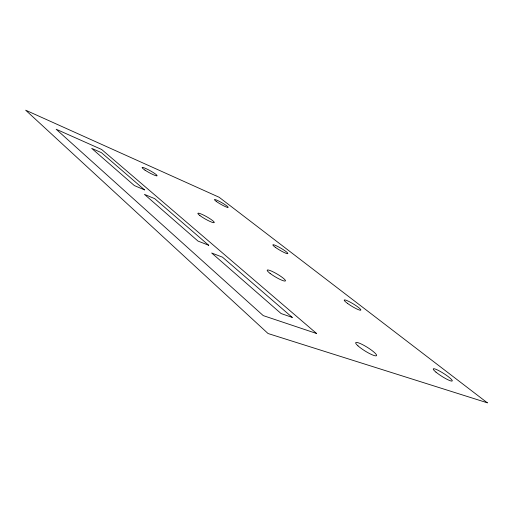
<?xml version="1.0" encoding="UTF-8"?>
<svg xmlns="http://www.w3.org/2000/svg" width="513" height="513" viewBox="0 0 513 513"><rect width="100%" height="100%" fill="white"/><g stroke="black" fill="none" stroke-linecap="round" stroke-linejoin="round"><path stroke-width="0.77" d="M487.35 402.814L268.062 333.527L25.65 110.186L219.147 197.268L487.35 402.814M316.604 333.501L263.246 315.617L56.161 129.238L101.657 149.482L316.604 333.501M292.263 317.406L281.092 313.552L211.651 252.992L222.475 257.16L292.263 317.406M208.714 245.278L197.986 241.072L144.429 194.363L154.721 198.672L208.714 245.278M144.557 189.893L134.355 185.578L91.686 148.366L101.433 152.669L144.557 189.893M216.281 201.41A7.855 0.936 29.6 0 0 227.855 207.47A7.855 0.936 29.6 0 0 219.846 201.622A7.855 0.936 29.6 0 0 216.281 201.41M144.999 170.124A8.548 1.084 28.9 0 0 157.029 175.831A8.548 1.084 28.9 0 0 146.769 168.963A8.548 1.084 28.9 0 0 144.999 170.124M199.91 215.55A9.407 1.34 29.5 0 0 213.857 222.706A9.407 1.34 29.5 0 0 204.437 215.524A9.407 1.34 29.5 0 0 199.91 215.55M275.276 247.26A8.644 1.129 30.3 0 0 287.678 253.666A8.644 1.129 30.3 0 0 278.174 246.702A8.644 1.129 30.3 0 0 275.276 247.26M435.967 372.137A11.241 1.699 32.4 0 0 451.94 381.088A11.241 1.699 32.4 0 0 440.346 371.483A11.241 1.699 32.4 0 0 435.967 372.137M347.493 303.382A9.709 1.379 31.2 0 0 360.812 310.147A9.709 1.379 31.2 0 0 349.321 301.695A9.709 1.379 31.2 0 0 347.493 303.382M357.997 345.865A12.248 2.148 31.9 0 0 375.894 355.868A12.248 2.148 31.9 0 0 364.525 345.685A12.248 2.148 31.9 0 0 357.997 345.865M270.082 273.391A10.568 1.686 30.5 0 0 285.241 281.021A10.568 1.686 30.5 0 0 273.666 272.14A10.568 1.686 30.5 0 0 270.082 273.391"/></g></svg>
